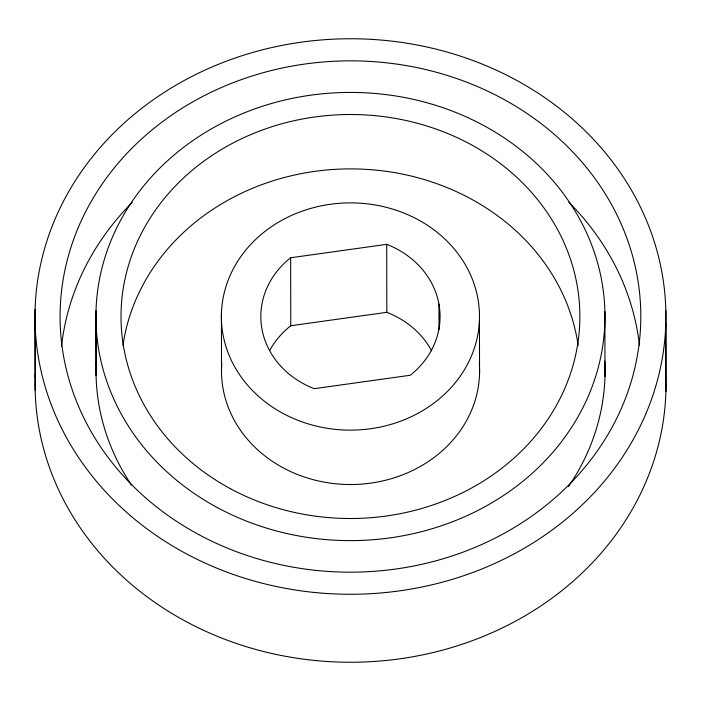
<?xml version="1.0" encoding="UTF-8"?>
<svg xmlns="http://www.w3.org/2000/svg" width="701" height="701" viewBox="0 0 701 701"><rect width="100%" height="100%" fill="white"/><g stroke="black" fill="none" stroke-linecap="round" stroke-linejoin="round"><path stroke-width="1.05" d="M290.652 257.758L386.707 244.342A89.623 78.906 -0.1 0 1 410.234 375.263L314.171 388.678A89.623 78.906 -0.1 0 1 290.652 257.758L290.766 325.737A89.623 78.906 -0.1 0 0 269.613 350.658M290.766 325.737L386.829 312.322A89.623 78.906 -0.1 0 1 431.641 350.85M665.827 310.622L665.95 378.601A315.459 277.754 -0.1 0 1 347.845 662.235A315.459 277.754 -0.1 0 1 35.322 374.176M665.792 323.634A315.459 277.754 -0.1 0 1 185.634 553.413A315.459 277.754 -0.1 0 1 199.899 72.483A315.459 277.754 -0.1 0 1 665.792 323.634L665.906 391.614M604.902 311.761L604.963 376.647M479.449 319.428A129.054 113.623 -0.1 0 1 283.02 413.424A129.054 113.623 -0.1 0 1 288.856 216.679A129.054 113.623 -0.1 0 1 479.449 319.428L479.545 373.808M438.957 304.146L439.001 329.636M386.707 244.342L386.829 312.322M221.437 313.592L221.525 367.981M96.011 310.762L96.107 365.142M95.976 321.26L96.072 375.648M35.094 309.386L35.208 377.366M35.05 322.399L35.173 390.378M61.53 346.268A290.363 255.663 -0.1 0 1 132.252 202.387M568.783 202.186A290.363 255.663 -0.1 0 1 639.461 345.356M604.814 361.015A254.516 224.101 -0.1 0 1 568.441 486.608M131.429 485.004A254.516 224.101 -0.1 0 1 96.23 361.926M122.964 345.391A229.429 202.002 -0.1 0 1 350.754 168.888A229.429 202.002 -0.1 0 1 578.167 345.593M479.3 363.249A129.054 113.623 -0.1 0 1 350.693 484.522A129.054 113.623 -0.1 0 1 221.753 363.626M198.742 534.565A290.363 255.663 -0.1 0 0 640.705 323.073A290.363 255.663 -0.1 0 0 211.868 91.892A290.363 255.663 -0.1 0 0 198.742 534.565M217.468 507.647A254.516 224.101 -0.1 0 0 604.875 322.258A254.516 224.101 -0.1 0 0 228.982 119.626A254.516 224.101 -0.1 0 0 217.468 507.647M230.576 488.799A229.429 202.002 -0.1 0 0 579.788 321.698A229.429 202.002 -0.1 0 0 240.951 139.035A229.429 202.002 -0.1 0 0 230.576 488.799"/></g></svg>
